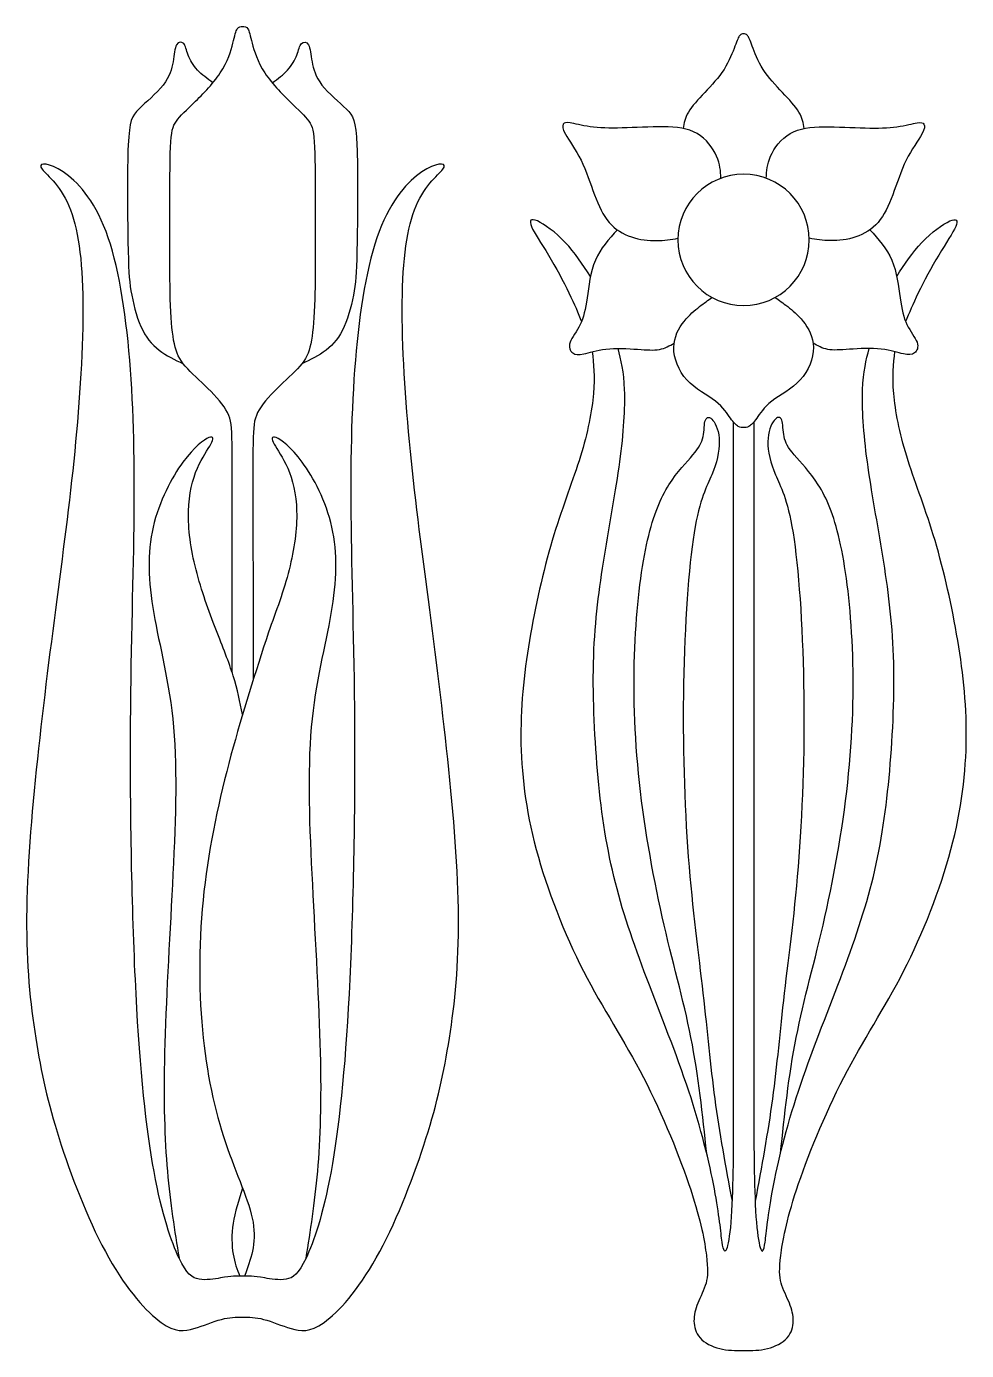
# Model space of a CAD drawing. Header units: millimetres. Extents: x -100 to 100, y -108 to 99.
# Drawn here: x -99.2 to -62.4, y -51.9 to -0.1 of the extents above; entities that cross this region are included whole.
import ezdxf

# ---------------------------------------------------------------- set-up
doc = ezdxf.new("R2010")
doc.units = ezdxf.units.MM
doc.header["$MEASUREMENT"] = 0

msp = doc.modelspace()

# ---------------------------------------------------------------- linework, layer by layer
at = {"color": 5, "linetype": 'ByBlock', "lineweight": -2}
for points, knots in [([(-91.133, -25.347), (-91.133, -22.96), (-91.133, -20.572), (-91.132, -18.992), (-91.131, -17.412), (-91.128, -16.638), (-91.145, -16.124), (-91.162, -15.609), (-91.198, -15.352), (-91.378, -15.054), (-91.557, -14.755), (-91.88, -14.414), (-92.202, -14.106), (-92.523, -13.799), (-92.843, -13.524), (-93.051, -13.254), (-93.259, -12.984), (-93.356, -12.718), (-93.425, -12.331), (-93.494, -11.943), (-93.537, -11.433), (-93.556, -10.724), (-93.576, -10.015), (-93.573, -9.107), (-93.573, -8.043), (-93.573, -6.98), (-93.576, -5.761), (-93.556, -5.029), (-93.537, -4.297), (-93.494, -4.053), (-93.244, -3.622), (-93.036, -3.434), (-92.698, -3.107), (-92.36, -2.78), (-91.892, -2.312), (-91.598, -1.869), (-91.304, -1.425), (-91.183, -1.006), (-91.105, -0.707), (-91.026, -0.408), (-90.99, -0.23), (-90.879, -0.052), (-90.803, -0.052), (-90.728, -0.052)], [-1, -1, -1, -1, -0.875, -0.875, -0.875, -0.8125, -0.8125, -0.8125, -0.75, -0.75, -0.75, -0.6875, -0.6875, -0.6875, -0.625, -0.625, -0.625, -0.5625, -0.5625, -0.5625, -0.5, -0.5, -0.5, -0.4375, -0.4375, -0.4375, -0.375, -0.375, -0.375, -0.3125, -0.3125, -0.25, -0.25, -0.25, -0.1875, -0.1875, -0.1875, -0.125, -0.125, -0.125, -0.0625, -0.0625, 0, 0, 0, 0]), ([(-90.728, -0.052), (-90.652, -0.052), (-90.577, -0.052), (-90.465, -0.23), (-90.429, -0.408), (-90.35, -0.707), (-90.272, -1.006), (-90.151, -1.425), (-89.857, -1.869), (-89.563, -2.312), (-89.095, -2.78), (-88.757, -3.107), (-88.419, -3.434), (-88.211, -3.622), (-87.961, -4.053), (-87.918, -4.297), (-87.899, -5.029), (-87.879, -5.761), (-87.882, -6.98), (-87.882, -8.043), (-87.882, -9.107), (-87.879, -10.015), (-87.899, -10.724), (-87.918, -11.433), (-87.961, -11.943), (-88.03, -12.331), (-88.099, -12.718), (-88.196, -12.984), (-88.404, -13.254), (-88.612, -13.524), (-88.932, -13.799), (-89.254, -14.106), (-89.575, -14.414), (-89.898, -14.755), (-90.077, -15.054), (-90.257, -15.352), (-90.293, -15.609), (-90.31, -16.124), (-90.327, -16.638), (-90.325, -17.412), (-90.322, -19.039), (-90.319, -20.666), (-90.315, -23.147), (-90.311, -25.628)], [0, 0, 0, 0, 0.0625, 0.0625, 0.125, 0.125, 0.125, 0.1875, 0.1875, 0.1875, 0.25, 0.25, 0.25, 0.3125, 0.3125, 0.375, 0.375, 0.375, 0.4375, 0.4375, 0.4375, 0.5, 0.5, 0.5, 0.5625, 0.5625, 0.5625, 0.625, 0.625, 0.625, 0.6875, 0.6875, 0.6875, 0.75, 0.75, 0.75, 0.8125, 0.8125, 0.8125, 0.875, 0.875, 0.875, 1, 1, 1, 1]), ([(-71.109, -0.341), (-71.161, -0.341), (-71.212, -0.341), (-71.262, -0.403), (-71.312, -0.464), (-71.36, -0.588), (-71.449, -0.823), (-71.538, -1.059), (-71.668, -1.406), (-72.084, -2.054), (-72.371, -2.356), (-72.633, -2.635), (-72.896, -2.914), (-73.134, -3.171), (-73.271, -3.402), (-73.409, -3.633), (-73.445, -3.84), (-73.482, -4.046)], [0, 0, 0, 0, 0.142788, 0.142788, 0.142788, 0.285657, 0.285657, 0.285657, 0.428526, 0.428526, 0.571394, 0.571394, 0.571394, 0.714263, 0.714263, 0.714263, 1, 1, 1, 1]), ([(-68.737, -4.046), (-68.774, -3.84), (-68.81, -3.633), (-68.948, -3.402), (-69.085, -3.171), (-69.323, -2.914), (-69.586, -2.635), (-69.848, -2.356), (-70.135, -2.054), (-70.343, -1.73), (-70.551, -1.406), (-70.681, -1.059), (-70.77, -0.823), (-70.859, -0.588), (-70.907, -0.464), (-70.957, -0.403), (-71.007, -0.341), (-71.058, -0.341), (-71.109, -0.341)], [-1, -1, -1, -1, -0.714263, -0.714263, -0.714263, -0.571394, -0.571394, -0.571394, -0.428526, -0.428526, -0.428526, -0.285657, -0.285657, -0.285657, -0.142788, -0.142788, -0.142788, 0, 0, 0, 0]), ([(-91.891, -2.257), (-92.108, -2.099), (-92.324, -1.941), (-92.661, -1.572), (-92.781, -1.361), (-92.855, -1.169), (-92.929, -0.978), (-92.957, -0.806), (-93.033, -0.721), (-93.11, -0.637), (-93.237, -0.64), (-93.309, -0.768), (-93.382, -0.896), (-93.4, -1.15), (-93.5, -1.711), (-93.581, -2.019), (-93.838, -2.346), (-94.094, -2.673), (-94.525, -3.02), (-94.792, -3.286), (-95.059, -3.551), (-95.162, -3.735), (-95.206, -4.699), (-95.25, -5.663), (-95.234, -7.407), (-95.215, -8.475), (-95.195, -9.543), (-95.171, -9.936), (-95.096, -10.396), (-95.02, -10.856), (-94.894, -11.384), (-94.71, -11.794), (-94.525, -12.204), (-94.284, -12.497), (-93.998, -12.721), (-93.712, -12.944), (-93.382, -13.099), (-93.051, -13.254)], [0, 0, 0, 0, 0.071429, 0.071429, 0.142857, 0.142857, 0.142857, 0.214286, 0.214286, 0.214286, 0.285714, 0.285714, 0.285714, 0.357143, 0.357143, 0.428571, 0.428571, 0.428571, 0.5, 0.5, 0.5, 0.571429, 0.571429, 0.571429, 0.642857, 0.642857, 0.642857, 0.714286, 0.714286, 0.714286, 0.785714, 0.785714, 0.785714, 0.857143, 0.857143, 0.857143, 1, 1, 1, 1]), ([(-89.564, -2.257), (-89.348, -2.099), (-89.131, -1.941), (-88.794, -1.572), (-88.674, -1.361), (-88.6, -1.169), (-88.526, -0.978), (-88.499, -0.806), (-88.422, -0.721), (-88.345, -0.637), (-88.218, -0.64), (-88.146, -0.768), (-88.073, -0.896), (-88.055, -1.15), (-87.956, -1.711), (-87.874, -2.019), (-87.618, -2.346), (-87.361, -2.673), (-86.93, -3.02), (-86.663, -3.286), (-86.396, -3.551), (-86.293, -3.735), (-86.249, -4.699), (-86.206, -5.663), (-86.221, -7.407), (-86.26, -9.543), (-86.284, -9.936), (-86.359, -10.396), (-86.435, -10.856), (-86.562, -11.384), (-86.746, -11.794), (-86.93, -12.204), (-87.171, -12.497), (-87.457, -12.721), (-87.743, -12.944), (-88.074, -13.099), (-88.404, -13.254)], [0, 0, 0, 0, 0.071429, 0.071429, 0.142857, 0.142857, 0.142857, 0.214286, 0.214286, 0.214286, 0.285714, 0.285714, 0.285714, 0.357143, 0.357143, 0.428571, 0.428571, 0.428571, 0.5, 0.5, 0.5, 0.571429, 0.571429, 0.571429, 0.642857, 0.642857, 0.714286, 0.714286, 0.714286, 0.785714, 0.785714, 0.785714, 0.857143, 0.857143, 0.857143, 1, 1, 1, 1]), ([(-71.995, -5.992), (-72.011, -5.719), (-72.026, -5.447), (-72.167, -5.13), (-72.307, -4.812), (-72.573, -4.45), (-72.93, -4.244), (-73.288, -4.037), (-73.738, -3.985), (-74.256, -3.979), (-74.775, -3.973), (-75.364, -4.013), (-75.863, -4.025), (-76.362, -4.037), (-76.773, -4.022), (-77.115, -3.975), (-77.458, -3.928), (-77.732, -3.85), (-77.901, -3.823), (-78.07, -3.795), (-78.134, -3.82), (-78.17, -3.881), (-78.206, -3.943), (-78.215, -4.043), (-78.085, -4.272), (-77.956, -4.501), (-77.687, -4.861), (-77.476, -5.286), (-77.265, -5.711), (-77.111, -6.203), (-76.948, -6.636), (-76.785, -7.069), (-76.613, -7.443), (-76.375, -7.721), (-76.136, -7.998), (-75.831, -8.179), (-75.504, -8.289), (-75.177, -8.4), (-74.827, -8.439), (-74.519, -8.436), (-74.211, -8.433), (-73.945, -8.388), (-73.679, -8.343)], [0, 0, 0, 0, 0.066667, 0.066667, 0.066667, 0.133333, 0.133333, 0.133333, 0.2, 0.2, 0.2, 0.266667, 0.266667, 0.266667, 0.333333, 0.333333, 0.333333, 0.4, 0.4, 0.4, 0.466667, 0.466667, 0.466667, 0.533333, 0.533333, 0.533333, 0.6, 0.6, 0.6, 0.666667, 0.666667, 0.666667, 0.733333, 0.733333, 0.733333, 0.8, 0.8, 0.8, 0.866667, 0.866667, 0.866667, 1, 1, 1, 1]), ([(-70.224, -5.992), (-70.208, -5.719), (-70.193, -5.447), (-70.052, -5.13), (-69.912, -4.812), (-69.646, -4.45), (-69.289, -4.244), (-68.931, -4.037), (-68.481, -3.985), (-67.963, -3.979), (-67.444, -3.973), (-66.855, -4.013), (-66.356, -4.025), (-65.857, -4.037), (-65.446, -4.022), (-65.104, -3.975), (-64.761, -3.928), (-64.487, -3.85), (-64.318, -3.823), (-64.149, -3.795), (-64.085, -3.82), (-64.049, -3.881), (-64.013, -3.943), (-64.004, -4.043), (-64.134, -4.272), (-64.263, -4.501), (-64.532, -4.861), (-64.743, -5.286), (-64.954, -5.711), (-65.108, -6.203), (-65.271, -6.636), (-65.434, -7.069), (-65.606, -7.443), (-65.844, -7.721), (-66.083, -7.998), (-66.388, -8.179), (-66.715, -8.289), (-67.042, -8.4), (-67.392, -8.439), (-67.7, -8.436), (-68.008, -8.433), (-68.274, -8.388), (-68.54, -8.343)], [0, 0, 0, 0, 0.066667, 0.066667, 0.066667, 0.133333, 0.133333, 0.133333, 0.2, 0.2, 0.2, 0.266667, 0.266667, 0.266667, 0.333333, 0.333333, 0.333333, 0.4, 0.4, 0.4, 0.466667, 0.466667, 0.466667, 0.533333, 0.533333, 0.533333, 0.6, 0.6, 0.6, 0.666667, 0.666667, 0.666667, 0.733333, 0.733333, 0.733333, 0.8, 0.8, 0.8, 0.866667, 0.866667, 0.866667, 1, 1, 1, 1]), ([(-90.728, -48.967), (-90.839, -48.967), (-90.951, -48.967), (-91.081, -48.976), (-91.21, -48.985), (-91.358, -49.003), (-91.595, -49.042), (-91.832, -49.081), (-92.158, -49.142), (-92.429, -49.093), (-92.701, -49.045), (-92.918, -48.888), (-93.214, -48.267), (-93.509, -47.645), (-93.884, -46.559), (-94.191, -44.881), (-94.499, -43.204), (-94.741, -40.935), (-94.897, -37.918), (-95.054, -34.901), (-95.127, -31.135), (-95.115, -27.913), (-95.103, -24.691), (-95.006, -22.011), (-94.976, -19.61), (-94.946, -17.208), (-94.982, -15.084), (-95.308, -11.15), (-95.597, -9.339), (-96.074, -8.078), (-96.551, -6.817), (-97.215, -6.105), (-97.752, -5.743), (-98.289, -5.381), (-98.699, -5.369), (-98.621, -5.556), (-98.542, -5.743), (-97.975, -6.129), (-97.595, -6.92), (-97.215, -7.71), (-97.021, -8.905), (-96.985, -10.543), (-96.949, -12.181), (-97.07, -14.263), (-97.263, -16.303), (-97.456, -18.342), (-97.721, -20.34), (-98.002, -22.488), (-98.283, -24.636), (-98.578, -26.935), (-99.031, -31.353), (-99.188, -33.471), (-99.182, -35.275), (-99.176, -37.079), (-99.007, -38.57), (-98.787, -39.903), (-98.566, -41.237), (-98.295, -42.413), (-97.824, -43.85), (-97.353, -45.286), (-96.684, -46.981), (-95.247, -49.528), (-94.481, -50.379), (-93.92, -50.78), (-93.359, -51.181), (-93.003, -51.133), (-92.631, -51.024), (-92.26, -50.916), (-91.874, -50.747), (-91.554, -50.662), (-91.235, -50.578), (-90.981, -50.578), (-90.728, -50.578)], [1, 1, 1, 1, 1.076923, 1.076923, 1.076923, 1.115385, 1.115385, 1.115385, 1.153846, 1.153846, 1.153846, 1.192308, 1.192308, 1.192308, 1.230769, 1.230769, 1.230769, 1.269231, 1.269231, 1.269231, 1.307692, 1.307692, 1.307692, 1.346154, 1.346154, 1.346154, 1.384615, 1.384615, 1.423077, 1.423077, 1.423077, 1.461538, 1.461538, 1.461538, 1.5, 1.5, 1.5, 1.538462, 1.538462, 1.538462, 1.576923, 1.576923, 1.576923, 1.615385, 1.615385, 1.615385, 1.653846, 1.653846, 1.653846, 1.692308, 1.692308, 1.730769, 1.730769, 1.730769, 1.769231, 1.769231, 1.769231, 1.807692, 1.807692, 1.807692, 1.846154, 1.846154, 1.884615, 1.884615, 1.884615, 1.923077, 1.923077, 1.923077, 1.961538, 1.961538, 1.961538, 2, 2, 2, 2]), ([(-90.728, -50.578), (-90.474, -50.578), (-90.221, -50.578), (-89.901, -50.662), (-89.581, -50.747), (-89.195, -50.916), (-88.824, -51.024), (-88.453, -51.133), (-88.097, -51.181), (-87.535, -50.78), (-86.974, -50.379), (-86.208, -49.528), (-84.772, -46.981), (-84.102, -45.286), (-83.631, -43.85), (-83.16, -42.413), (-82.889, -41.237), (-82.669, -39.903), (-82.448, -38.57), (-82.279, -37.079), (-82.273, -35.275), (-82.267, -33.471), (-82.424, -31.353), (-82.877, -26.935), (-83.173, -24.636), (-83.453, -22.488), (-83.734, -20.34), (-83.999, -18.342), (-84.192, -16.303), (-84.385, -14.263), (-84.506, -12.181), (-84.47, -10.543), (-84.434, -8.905), (-84.241, -7.71), (-83.86, -6.92), (-83.48, -6.129), (-82.913, -5.743), (-82.835, -5.556), (-82.756, -5.369), (-83.166, -5.381), (-83.704, -5.743), (-84.241, -6.105), (-84.904, -6.817), (-85.381, -8.078), (-85.858, -9.339), (-86.147, -11.15), (-86.31, -13.117), (-86.473, -15.084), (-86.509, -17.208), (-86.479, -19.61), (-86.449, -22.011), (-86.353, -24.691), (-86.341, -27.913), (-86.328, -31.135), (-86.401, -34.901), (-86.558, -37.918), (-86.715, -40.935), (-86.956, -43.204), (-87.264, -44.881), (-87.571, -46.559), (-87.946, -47.645), (-88.241, -48.267), (-88.537, -48.888), (-88.754, -49.045), (-89.026, -49.093), (-89.297, -49.142), (-89.623, -49.081), (-89.86, -49.042), (-90.097, -49.003), (-90.245, -48.985), (-90.374, -48.976), (-90.504, -48.967), (-90.616, -48.967), (-90.728, -48.967)], [0, 0, 0, 0, 0.038462, 0.038462, 0.038462, 0.076923, 0.076923, 0.076923, 0.115385, 0.115385, 0.115385, 0.153846, 0.153846, 0.192308, 0.192308, 0.192308, 0.230769, 0.230769, 0.230769, 0.269231, 0.269231, 0.269231, 0.307692, 0.307692, 0.346154, 0.346154, 0.346154, 0.384615, 0.384615, 0.384615, 0.423077, 0.423077, 0.423077, 0.461538, 0.461538, 0.461538, 0.5, 0.5, 0.5, 0.538462, 0.538462, 0.538462, 0.576923, 0.576923, 0.576923, 0.615385, 0.615385, 0.615385, 0.653846, 0.653846, 0.653846, 0.692308, 0.692308, 0.692308, 0.730769, 0.730769, 0.730769, 0.769231, 0.769231, 0.769231, 0.807692, 0.807692, 0.807692, 0.846154, 0.846154, 0.846154, 0.884615, 0.884615, 0.884615, 0.923077, 0.923077, 0.923077, 1, 1, 1, 1]), ([(-71.109, -5.835), (-72.529, -5.835), (-73.68, -6.986), (-73.68, -8.406), (-73.68, -9.826), (-72.529, -10.976), (-71.109, -10.977)], [0, 0, 0, 0, 0.333333, 0.333333, 0.333333, 1, 1, 1, 1]), ([(-71.109, -10.977), (-69.69, -10.976), (-68.539, -9.826), (-68.539, -8.406), (-68.539, -6.986), (-69.69, -5.835), (-71.109, -5.835)], [1, 1, 1, 1, 1.666667, 1.666667, 1.666667, 2, 2, 2, 2]), ([(-77.104, -9.838), (-77.408, -9.371), (-77.712, -8.903), (-78.09, -8.506), (-78.468, -8.11), (-78.921, -7.784), (-79.183, -7.666), (-79.446, -7.548), (-79.518, -7.639), (-79.415, -7.883), (-79.313, -8.128), (-79.035, -8.526), (-78.749, -9.003), (-78.462, -9.479), (-78.166, -10.035), (-77.949, -10.482), (-77.732, -10.929), (-77.592, -11.268), (-77.453, -11.607)], [0, 0, 0, 0, 0.142857, 0.142857, 0.142857, 0.285714, 0.285714, 0.285714, 0.428571, 0.428571, 0.428571, 0.571429, 0.571429, 0.571429, 0.714286, 0.714286, 0.714286, 1, 1, 1, 1]), ([(-65.115, -9.838), (-64.811, -9.371), (-64.507, -8.903), (-64.129, -8.506), (-63.751, -8.11), (-63.298, -7.784), (-63.036, -7.666), (-62.773, -7.548), (-62.701, -7.639), (-62.804, -7.883), (-62.906, -8.128), (-63.184, -8.526), (-63.47, -9.003), (-63.757, -9.479), (-64.053, -10.035), (-64.27, -10.482), (-64.487, -10.929), (-64.627, -11.268), (-64.766, -11.607)], [0, 0, 0, 0, 0.142857, 0.142857, 0.142857, 0.285714, 0.285714, 0.285714, 0.428571, 0.428571, 0.428571, 0.571429, 0.571429, 0.571429, 0.714286, 0.714286, 0.714286, 1, 1, 1, 1]), ([(-76.053, -8.014), (-76.385, -8.374), (-76.716, -8.734), (-76.913, -9.199), (-77.111, -9.664), (-77.174, -10.235), (-77.239, -10.68), (-77.304, -11.125), (-77.37, -11.444), (-77.503, -11.719), (-77.636, -11.994), (-77.835, -12.223), (-77.901, -12.413), (-77.967, -12.603), (-77.901, -12.754), (-77.802, -12.832), (-77.702, -12.911), (-77.569, -12.917), (-77.364, -12.869), (-77.159, -12.82), (-76.881, -12.718), (-76.5, -12.678), (-76.118, -12.639), (-75.632, -12.663), (-75.26, -12.688), (-74.887, -12.712), (-74.627, -12.736), (-74.408, -12.695), (-74.189, -12.655), (-74.009, -12.55), (-73.83, -12.445)], [0, 0, 0, 0, 0.090909, 0.090909, 0.090909, 0.181818, 0.181818, 0.181818, 0.272727, 0.272727, 0.272727, 0.363636, 0.363636, 0.363636, 0.454545, 0.454545, 0.454545, 0.545455, 0.545455, 0.545455, 0.636364, 0.636364, 0.636364, 0.727273, 0.727273, 0.727273, 0.818182, 0.818182, 0.818182, 1, 1, 1, 1]), ([(-66.166, -8.014), (-65.834, -8.374), (-65.503, -8.734), (-65.306, -9.199), (-65.108, -9.664), (-65.045, -10.235), (-64.98, -10.68), (-64.915, -11.125), (-64.849, -11.444), (-64.716, -11.719), (-64.583, -11.994), (-64.384, -12.223), (-64.318, -12.413), (-64.252, -12.603), (-64.318, -12.754), (-64.417, -12.832), (-64.517, -12.911), (-64.65, -12.917), (-64.855, -12.869), (-65.06, -12.82), (-65.338, -12.718), (-65.719, -12.678), (-66.101, -12.639), (-66.587, -12.663), (-66.959, -12.688), (-67.332, -12.712), (-67.592, -12.736), (-67.811, -12.695), (-68.03, -12.655), (-68.21, -12.55), (-68.389, -12.445)], [0, 0, 0, 0, 0.090909, 0.090909, 0.090909, 0.181818, 0.181818, 0.181818, 0.272727, 0.272727, 0.272727, 0.363636, 0.363636, 0.363636, 0.454545, 0.454545, 0.454545, 0.545455, 0.545455, 0.545455, 0.636364, 0.636364, 0.636364, 0.727273, 0.727273, 0.727273, 0.818182, 0.818182, 0.818182, 1, 1, 1, 1]), ([(-71.109, -15.756), (-71.173, -15.756), (-71.236, -15.756), (-71.318, -15.707), (-71.399, -15.659), (-71.499, -15.562), (-71.623, -15.388), (-71.748, -15.214), (-71.898, -14.962), (-72.211, -14.721), (-72.523, -14.479), (-72.997, -14.248), (-73.328, -13.889), (-73.659, -13.529), (-73.846, -13.04), (-73.843, -12.622), (-73.84, -12.204), (-73.647, -11.857), (-73.442, -11.596), (-73.236, -11.336), (-73.019, -11.16), (-72.835, -11.019), (-72.651, -10.877), (-72.5, -10.767), (-72.349, -10.659)], [0, 0, 0, 0, 0.111066, 0.111066, 0.111066, 0.222183, 0.222183, 0.222183, 0.3333, 0.3333, 0.3333, 0.444416, 0.444416, 0.444416, 0.555533, 0.555533, 0.555533, 0.66665, 0.66665, 0.66665, 0.777767, 0.777767, 0.777767, 1, 1, 1, 1]), ([(-69.87, -10.659), (-69.719, -10.767), (-69.568, -10.877), (-69.384, -11.019), (-69.2, -11.16), (-68.983, -11.336), (-68.777, -11.596), (-68.572, -11.857), (-68.379, -12.204), (-68.376, -12.622), (-68.373, -13.04), (-68.56, -13.529), (-68.891, -13.889), (-69.222, -14.248), (-69.696, -14.479), (-70.008, -14.721), (-70.321, -14.962), (-70.471, -15.214), (-70.72, -15.562), (-70.82, -15.659), (-70.901, -15.707), (-70.983, -15.756), (-71.046, -15.756), (-71.109, -15.756)], [-1, -1, -1, -1, -0.777767, -0.777767, -0.777767, -0.66665, -0.66665, -0.66665, -0.555533, -0.555533, -0.555533, -0.444416, -0.444416, -0.444416, -0.3333, -0.3333, -0.3333, -0.222183, -0.222183, -0.111066, -0.111066, -0.111066, 0, 0, 0, 0]), ([(-77.034, -12.78), (-76.981, -13.262), (-76.928, -13.745), (-76.986, -14.418), (-77.044, -15.091), (-77.213, -15.954), (-77.496, -16.877), (-77.78, -17.801), (-78.178, -18.784), (-78.537, -19.958), (-78.896, -21.132), (-79.216, -22.495), (-79.687, -25.175), (-79.838, -26.49), (-79.829, -27.869), (-79.82, -29.248), (-79.651, -30.69), (-79.228, -32.268), (-78.806, -33.846), (-78.13, -35.56), (-76.621, -38.504), (-75.789, -39.736), (-75.031, -41.196), (-74.274, -42.656), (-73.592, -44.346), (-73.182, -45.589), (-72.772, -46.832), (-72.633, -47.628), (-72.566, -48.162), (-72.5, -48.696), (-72.506, -48.968), (-72.581, -49.24), (-72.657, -49.511), (-72.802, -49.783), (-72.901, -50.03), (-73.001, -50.277), (-73.055, -50.501), (-73.052, -50.73), (-73.049, -50.959), (-72.989, -51.195), (-72.814, -51.388), (-72.639, -51.581), (-72.349, -51.732), (-72.046, -51.807), (-71.743, -51.883), (-71.426, -51.883), (-71.109, -51.883)], [0, 0, 0, 0, 0.058824, 0.058824, 0.058824, 0.117648, 0.117648, 0.117648, 0.176472, 0.176472, 0.176472, 0.235297, 0.235297, 0.294121, 0.294121, 0.294121, 0.352945, 0.352945, 0.352945, 0.411769, 0.411769, 0.470593, 0.470593, 0.470593, 0.529417, 0.529417, 0.529417, 0.588242, 0.588242, 0.588242, 0.647066, 0.647066, 0.647066, 0.70589, 0.70589, 0.70589, 0.764714, 0.764714, 0.764714, 0.823538, 0.823538, 0.823538, 0.882362, 0.882362, 0.882362, 1, 1, 1, 1]), ([(-71.512, -43.076), (-71.513, -43.646), (-71.515, -44.216), (-71.528, -44.881), (-71.54, -45.547), (-71.565, -46.307), (-71.655, -47.417), (-71.722, -47.767), (-71.782, -47.915), (-71.842, -48.063), (-71.897, -48.009), (-71.951, -47.637), (-72.005, -47.266), (-72.059, -46.578), (-72.253, -45.556), (-72.446, -44.533), (-72.778, -43.175), (-73.257, -41.724), (-73.737, -40.273), (-74.365, -38.728), (-74.899, -37.319), (-75.433, -35.91), (-75.873, -34.636), (-76.19, -33.324), (-76.507, -32.012), (-76.7, -30.66), (-76.959, -27.715), (-77.026, -26.122), (-76.978, -24.707), (-76.929, -23.292), (-76.766, -22.055), (-76.561, -20.788), (-76.356, -19.521), (-76.109, -18.223), (-75.955, -17.089), (-75.801, -15.954), (-75.74, -14.983), (-75.768, -14.271), (-75.795, -13.56), (-75.909, -13.109), (-76.024, -12.658)], [1, 1, 1, 1, 1.066667, 1.066667, 1.066667, 1.133333, 1.133333, 1.2, 1.2, 1.2, 1.266667, 1.266667, 1.266667, 1.333333, 1.333333, 1.333333, 1.4, 1.4, 1.4, 1.466667, 1.466667, 1.466667, 1.533333, 1.533333, 1.533333, 1.6, 1.6, 1.666667, 1.666667, 1.666667, 1.733333, 1.733333, 1.733333, 1.8, 1.8, 1.8, 1.866667, 1.866667, 1.866667, 2, 2, 2, 2]), ([(-71.109, -51.883), (-70.793, -51.883), (-70.476, -51.883), (-70.173, -51.807), (-69.87, -51.732), (-69.58, -51.581), (-69.405, -51.388), (-69.23, -51.195), (-69.17, -50.959), (-69.167, -50.73), (-69.164, -50.501), (-69.218, -50.277), (-69.417, -49.783), (-69.562, -49.511), (-69.638, -49.24), (-69.713, -48.968), (-69.719, -48.696), (-69.653, -48.162), (-69.586, -47.628), (-69.447, -46.832), (-69.037, -45.589), (-68.627, -44.346), (-67.945, -42.656), (-67.188, -41.196), (-66.43, -39.736), (-65.598, -38.504), (-64.843, -37.032), (-64.089, -35.56), (-63.413, -33.846), (-62.991, -32.268), (-62.568, -30.69), (-62.399, -29.248), (-62.39, -27.869), (-62.381, -26.49), (-62.532, -25.175), (-63.003, -22.495), (-63.323, -21.132), (-63.682, -19.958), (-64.041, -18.784), (-64.439, -17.801), (-64.723, -16.877), (-65.006, -15.954), (-65.175, -15.091), (-65.233, -14.418), (-65.291, -13.745), (-65.238, -13.262), (-65.185, -12.78)], [1, 1, 1, 1, 1.117638, 1.117638, 1.117638, 1.176462, 1.176462, 1.176462, 1.235286, 1.235286, 1.235286, 1.29411, 1.29411, 1.352934, 1.352934, 1.352934, 1.411758, 1.411758, 1.411758, 1.470583, 1.470583, 1.470583, 1.529407, 1.529407, 1.529407, 1.588231, 1.588231, 1.588231, 1.647055, 1.647055, 1.647055, 1.705879, 1.705879, 1.705879, 1.764703, 1.764703, 1.823528, 1.823528, 1.823528, 1.882352, 1.882352, 1.882352, 1.941176, 1.941176, 1.941176, 2, 2, 2, 2]), ([(-70.707, -43.076), (-70.706, -43.646), (-70.704, -44.216), (-70.691, -44.881), (-70.678, -45.547), (-70.654, -46.307), (-70.564, -47.417), (-70.497, -47.767), (-70.437, -47.915), (-70.377, -48.063), (-70.322, -48.009), (-70.268, -47.637), (-70.214, -47.266), (-70.159, -46.578), (-69.966, -45.556), (-69.773, -44.533), (-69.441, -43.175), (-68.962, -41.724), (-68.482, -40.273), (-67.854, -38.728), (-67.32, -37.319), (-66.786, -35.91), (-66.346, -34.636), (-66.029, -33.324), (-65.712, -32.012), (-65.519, -30.66), (-65.389, -29.187), (-65.26, -27.715), (-65.193, -26.122), (-65.241, -24.707), (-65.29, -23.292), (-65.453, -22.055), (-65.658, -20.788), (-65.863, -19.521), (-66.11, -18.223), (-66.264, -17.089), (-66.418, -15.954), (-66.479, -14.983), (-66.451, -14.271), (-66.424, -13.56), (-66.31, -13.109), (-66.195, -12.658)], [1, 1, 1, 1, 1.066667, 1.066667, 1.066667, 1.133333, 1.133333, 1.2, 1.2, 1.2, 1.266667, 1.266667, 1.266667, 1.333333, 1.333333, 1.333333, 1.4, 1.4, 1.4, 1.466667, 1.466667, 1.466667, 1.533333, 1.533333, 1.533333, 1.6, 1.6, 1.6, 1.666667, 1.666667, 1.666667, 1.733333, 1.733333, 1.733333, 1.8, 1.8, 1.8, 1.866667, 1.866667, 1.866667, 2, 2, 2, 2]), ([(-72.554, -44.171), (-72.714, -42.652), (-72.873, -41.132), (-73.17, -39.631), (-73.467, -38.129), (-73.901, -36.644), (-74.294, -34.906), (-74.686, -33.169), (-75.036, -31.177), (-75.223, -29.295), (-75.41, -27.412), (-75.434, -25.638), (-75.356, -24.075), (-75.277, -22.512), (-75.096, -21.16), (-74.867, -20.158), (-74.638, -19.157), (-74.36, -18.505), (-74.034, -17.992), (-73.708, -17.479), (-73.334, -17.105), (-73.093, -16.822), (-72.852, -16.538), (-72.743, -16.345), (-72.695, -16.109), (-72.646, -15.874), (-72.658, -15.597), (-72.604, -15.458), (-72.55, -15.319), (-72.429, -15.319), (-72.308, -15.47), (-72.188, -15.621), (-72.067, -15.922), (-72.061, -16.303), (-72.055, -16.683), (-72.164, -17.141), (-72.357, -17.6), (-72.55, -18.059), (-72.827, -18.517), (-73.045, -19.869), (-73.262, -21.221), (-73.419, -23.465), (-73.461, -25.783), (-73.503, -28.1), (-73.431, -30.489), (-73.274, -32.559), (-73.117, -34.629), (-72.876, -36.379), (-72.701, -37.899), (-72.526, -39.42), (-72.417, -40.711), (-72.238, -42.03), (-72.059, -43.348), (-71.811, -44.693), (-71.562, -46.038)], [0, 0, 0, 0, 0.052632, 0.052632, 0.052632, 0.105263, 0.105263, 0.105263, 0.157895, 0.157895, 0.157895, 0.210526, 0.210526, 0.210526, 0.263158, 0.263158, 0.263158, 0.315789, 0.315789, 0.315789, 0.368421, 0.368421, 0.368421, 0.421053, 0.421053, 0.421053, 0.473684, 0.473684, 0.473684, 0.526316, 0.526316, 0.526316, 0.578947, 0.578947, 0.578947, 0.631579, 0.631579, 0.631579, 0.684211, 0.684211, 0.684211, 0.736842, 0.736842, 0.736842, 0.789474, 0.789474, 0.789474, 0.842105, 0.842105, 0.842105, 0.894737, 0.894737, 0.894737, 1, 1, 1, 1]), ([(-69.665, -44.171), (-69.505, -42.652), (-69.346, -41.132), (-69.049, -39.631), (-68.752, -38.129), (-68.318, -36.644), (-67.925, -34.906), (-67.533, -33.169), (-67.183, -31.177), (-66.996, -29.295), (-66.809, -27.412), (-66.785, -25.638), (-66.863, -24.075), (-66.942, -22.512), (-67.123, -21.16), (-67.352, -20.158), (-67.581, -19.157), (-67.859, -18.505), (-68.185, -17.992), (-68.511, -17.479), (-68.885, -17.105), (-69.126, -16.822), (-69.367, -16.538), (-69.476, -16.345), (-69.524, -16.109), (-69.573, -15.874), (-69.561, -15.597), (-69.615, -15.458), (-69.669, -15.319), (-69.79, -15.319), (-69.911, -15.47), (-70.031, -15.621), (-70.152, -15.922), (-70.158, -16.303), (-70.164, -16.683), (-70.055, -17.141), (-69.862, -17.6), (-69.669, -18.059), (-69.392, -18.517), (-69.174, -19.869), (-68.957, -21.221), (-68.8, -23.465), (-68.758, -25.783), (-68.716, -28.1), (-68.788, -30.489), (-68.945, -32.559), (-69.102, -34.629), (-69.343, -36.379), (-69.518, -37.899), (-69.693, -39.42), (-69.802, -40.711), (-69.981, -42.03), (-70.159, -43.348), (-70.408, -44.693), (-70.657, -46.038)], [0, 0, 0, 0, 0.052632, 0.052632, 0.052632, 0.105263, 0.105263, 0.105263, 0.157895, 0.157895, 0.157895, 0.210526, 0.210526, 0.210526, 0.263158, 0.263158, 0.263158, 0.315789, 0.315789, 0.315789, 0.368421, 0.368421, 0.368421, 0.421053, 0.421053, 0.421053, 0.473684, 0.473684, 0.473684, 0.526316, 0.526316, 0.526316, 0.578947, 0.578947, 0.578947, 0.631579, 0.631579, 0.631579, 0.684211, 0.684211, 0.684211, 0.736842, 0.736842, 0.736842, 0.789474, 0.789474, 0.789474, 0.842105, 0.842105, 0.842105, 0.894737, 0.894737, 0.894737, 1, 1, 1, 1]), ([(-90.728, -26.985), (-90.825, -26.497), (-90.923, -26.009), (-91.092, -25.473), (-91.261, -24.937), (-91.501, -24.352), (-91.772, -23.649), (-92.043, -22.946), (-92.345, -22.126), (-92.55, -21.317), (-92.755, -20.509), (-92.864, -19.712), (-92.846, -19.03), (-92.828, -18.348), (-92.683, -17.781), (-92.496, -17.347), (-92.309, -16.912), (-92.079, -16.61), (-91.965, -16.399), (-91.85, -16.188), (-91.85, -16.067), (-92.043, -16.146), (-92.236, -16.224), (-92.622, -16.502), (-93.503, -17.709), (-93.998, -18.638), (-94.228, -19.652), (-94.457, -20.665), (-94.421, -21.764), (-94.203, -23.025), (-93.986, -24.286), (-93.588, -25.71), (-93.431, -27.484), (-93.274, -29.258), (-93.359, -31.382), (-93.473, -33.639), (-93.588, -35.896), (-93.733, -38.286), (-93.781, -40.211), (-93.829, -42.136), (-93.781, -43.596), (-93.67, -44.861), (-93.56, -46.126), (-93.387, -47.197), (-93.214, -48.267)], [0, 0, 0, 0, 0.0625, 0.0625, 0.0625, 0.125, 0.125, 0.125, 0.1875, 0.1875, 0.1875, 0.25, 0.25, 0.25, 0.3125, 0.3125, 0.3125, 0.375, 0.375, 0.375, 0.4375, 0.4375, 0.4375, 0.5, 0.5, 0.5625, 0.5625, 0.5625, 0.625, 0.625, 0.625, 0.6875, 0.6875, 0.6875, 0.75, 0.75, 0.75, 0.8125, 0.8125, 0.8125, 0.875, 0.875, 0.875, 1, 1, 1, 1]), ([(-88.241, -48.267), (-88.068, -47.197), (-87.895, -46.126), (-87.785, -44.861), (-87.674, -43.596), (-87.626, -42.136), (-87.674, -40.211), (-87.722, -38.286), (-87.867, -35.896), (-87.982, -33.639), (-88.096, -31.382), (-88.181, -29.258), (-88.024, -27.484), (-87.867, -25.71), (-87.469, -24.286), (-87.252, -23.025), (-87.034, -21.764), (-86.998, -20.665), (-87.228, -19.652), (-87.457, -18.638), (-87.952, -17.709), (-88.392, -17.105), (-88.833, -16.502), (-89.219, -16.224), (-89.412, -16.146), (-89.605, -16.067), (-89.605, -16.188), (-89.49, -16.399), (-89.376, -16.61), (-89.146, -16.912), (-88.959, -17.347), (-88.772, -17.781), (-88.627, -18.348), (-88.609, -19.03), (-88.591, -19.712), (-88.7, -20.509), (-88.905, -21.317), (-89.11, -22.126), (-89.412, -22.946), (-89.714, -23.767)], [-1, -1, -1, -1, -0.857143, -0.857143, -0.857143, -0.785714, -0.785714, -0.785714, -0.714286, -0.714286, -0.714286, -0.642857, -0.642857, -0.642857, -0.571429, -0.571429, -0.571429, -0.5, -0.5, -0.5, -0.428571, -0.428571, -0.428571, -0.357143, -0.357143, -0.357143, -0.285714, -0.285714, -0.285714, -0.214286, -0.214286, -0.214286, -0.142857, -0.142857, -0.142857, -0.071429, -0.071429, -0.071429, 0, 0, 0, 0]), ([(-89.714, -23.767), (-90.221, -25.334), (-90.729, -26.901), (-91.182, -28.583), (-91.635, -30.266), (-92.033, -32.064), (-92.238, -33.91), (-92.443, -35.757), (-92.455, -37.652), (-92.299, -39.335), (-92.142, -41.019), (-91.816, -42.491), (-91.395, -43.743), (-90.974, -44.995), (-90.458, -46.027), (-90.318, -46.861), (-90.177, -47.695), (-90.413, -48.331), (-90.648, -48.967)], [0, 0, 0, 0, 0.142857, 0.142857, 0.142857, 0.285714, 0.285714, 0.285714, 0.428571, 0.428571, 0.428571, 0.571429, 0.571429, 0.571429, 0.714286, 0.714286, 0.714286, 1, 1, 1, 1]), ([(-90.728, -45.521), (-90.877, -45.99), (-91.026, -46.459), (-91.095, -46.903), (-91.165, -47.346), (-91.154, -47.765), (-91.098, -48.105), (-91.042, -48.445), (-90.94, -48.706), (-90.838, -48.967)], [0, 0, 0, 0, 0.25, 0.25, 0.25, 0.5, 0.5, 0.5, 1, 1, 1, 1])]:
    msp.add_open_spline(points, degree=3, knots=knots, dxfattribs=at)
for points in [[(-71.512, -15.532), (-71.512, -15.532), (-71.512, -43.076), (-71.512, -43.076)], [(-70.707, -15.532), (-70.707, -15.532), (-70.707, -43.076), (-70.707, -43.076)]]:
    msp.add_open_spline(points, degree=3, dxfattribs=at)

doc.saveas('drawing.dxf')
